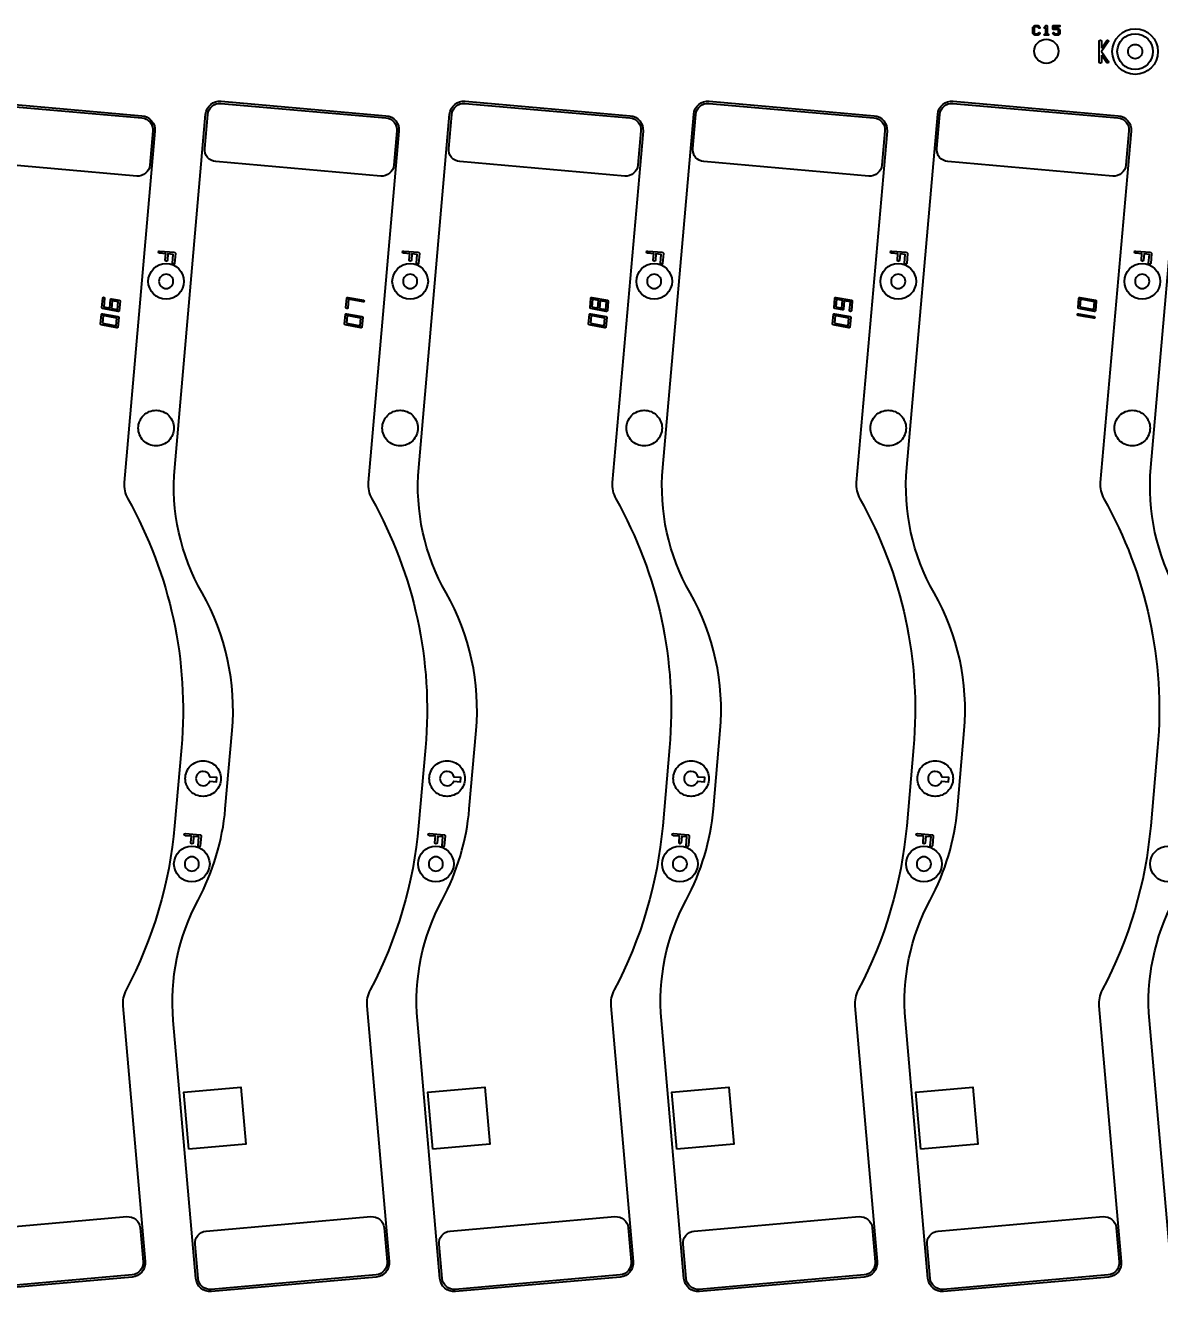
# Model space of a CAD drawing. Extents: x 2864 to 3941, y 2420 to 3182.
# Drawn here: x 3132.4 to 3211.9, y 2656.2 to 2745.2 of the extents above; entities that cross this region are included whole.
import ezdxf

# ---------------------------------------------------------------- set-up
doc = ezdxf.new("R2010")
doc.units = 0
doc.layers.get('Defpoints').update_dxf_attribs({"lineweight": 0})
for name, color, linetype in [('barcode-t', 6, 'Continuous'), ('susa-t', 2, 'Continuous'), ('ttr1_panel', 255, 'Continuous')]:
    doc.layers.add(name, color=color, linetype=linetype)
doc.layers.add('尺寸線', color=3, linetype='Continuous', lineweight=0)
doc.styles.get("Standard").update_dxf_attribs({"font": 'simplex.shx', "height": 2.7})
doc.dimstyles.get("Standard").update_dxf_attribs({"dimtxt": 6, "dimasz": 0.18, "dimexe": 0.18, "dimexo": 0.0625, "dimgap": 0.09, "dimtad": 0, "dimtih": 1, "dimtoh": 1, "dimdec": 4, "dimzin": 0, "dimdsep": 46, "dimtxsty": 'Standard', "dimcen": 0.09, "dimadec": 0, "dimazin": 0, "dimtfac": 1, "dimtdec": 4, "dimtofl": 0, "dimtmove": 0, "dimatfit": 3, "dimfxl": 0, "dimtolj": 1, "dimtzin": 0, "dimarcsym": 0})

# ---------------------------------------------------------------- blocks, each defined once
blk = doc.blocks.new('*D5')
at = {"layer": 'Defpoints', "color": 0, "linetype": 'Continuous'}
for p in [(3058.559, 2686.397), (3263.759, 2686.397), (3263.759, 2627.67)]:
    blk.add_point(p, dxfattribs=at)
at = {"layer": '尺寸線', "color": 0, "linetype": 'Continuous', "lineweight": -2}
for p, q in [((3058.559, 2686.334), (3058.559, 2627.49)), ((3263.759, 2686.334), (3263.759, 2627.49)), ((3058.739, 2627.67), (3149.171, 2627.67)), ((3263.579, 2627.67), (3167.866, 2627.67))]:
    blk.add_line(p, q, dxfattribs=at)
at = {"layer": '尺寸線', "color": 0, "linetype": 'Continuous'}
for points in [[(3058.739, 2627.7), (3058.739, 2627.64), (3058.559, 2627.67)], [(3263.579, 2627.64), (3263.579, 2627.7), (3263.759, 2627.67)]]:
    blk.add_solid(points, dxfattribs=at)
at = {"layer": '尺寸線', "color": 0, "linetype": 'Continuous', "insert": (3158.518, 2627.67), "char_height": 2.7, "attachment_point": 5}
blk.add_mtext('\\A1;205.2000', dxfattribs=at)

msp = doc.modelspace()

# ---------------------------------------------------------------- linework, layer by layer
at = {"layer": 'barcode-t', "linetype": 'Continuous'}
for points in [[(3143.85041, 2666.40495), (3143.50194, 2670.38977), (3147.48651, 2670.73826), (3147.83522, 2666.75342)], [(3160.95041, 2666.40495), (3160.60194, 2670.38977), (3164.58651, 2670.73826), (3164.93522, 2666.75342)], [(3178.05041, 2666.40495), (3177.70194, 2670.38977), (3181.68651, 2670.73826), (3182.03522, 2666.75342)], [(3195.15041, 2666.40495), (3194.80194, 2670.38977), (3198.78651, 2670.73826), (3199.13522, 2666.75342)]]:
    msp.add_lwpolyline(points, close=True, dxfattribs=at)
at = {"layer": 'susa-t', "linetype": 'Continuous'}
for points in [[(3127.86598, 2736.54783), (3128.07518, 2738.939, -0.414215), (3128.9959, 2739.71157), (3140.55194, 2738.70055, -0.414216), (3141.32452, 2737.77983), (3141.11532, 2735.38866, -0.414044), (3140.1946, 2734.61608), (3128.63856, 2735.62711, -0.414219)], [(3144.96598, 2736.54783), (3145.17518, 2738.939, -0.414215), (3146.0959, 2739.71157), (3157.65194, 2738.70055, -0.414216), (3158.42452, 2737.77983), (3158.21532, 2735.38866, -0.414044), (3157.2946, 2734.61608), (3145.73856, 2735.62711, -0.414219)], [(3162.06598, 2736.54783), (3162.27518, 2738.939, -0.414215), (3163.1959, 2739.71157), (3174.75194, 2738.70055, -0.414216), (3175.52452, 2737.77983), (3175.31532, 2735.38866, -0.414044), (3174.3946, 2734.61608), (3162.83856, 2735.62711, -0.414219)], [(3179.16598, 2736.54783), (3179.37518, 2738.939, -0.414215), (3180.2959, 2739.71157), (3191.85194, 2738.70055, -0.414216), (3192.62452, 2737.77983), (3192.41532, 2735.38866, -0.414044), (3191.4946, 2734.61608), (3179.93856, 2735.62711, -0.414219)], [(3196.26598, 2736.54783), (3196.47518, 2738.939, -0.414215), (3197.3959, 2739.71157), (3208.95194, 2738.70055, -0.414216), (3209.72452, 2737.77983), (3209.51532, 2735.38866, -0.414044), (3208.5946, 2734.61608), (3197.03856, 2735.62711, -0.414219)], [(3140.43132, 2660.89954), (3140.64155, 2658.5084, -0.414115), (3139.86924, 2657.58744), (3128.31343, 2656.57271, -0.414217), (3127.39248, 2657.34502), (3127.1825, 2659.73614, -0.41404), (3127.95481, 2660.65709), (3139.51037, 2661.67185, -0.414215)], [(3157.53132, 2660.89954), (3157.74155, 2658.5084, -0.414115), (3156.96924, 2657.58744), (3145.41343, 2656.57271, -0.414217), (3144.49248, 2657.34502), (3144.2825, 2659.73614, -0.41404), (3145.05481, 2660.65709), (3156.61037, 2661.67185, -0.414215)], [(3174.63132, 2660.89954), (3174.84155, 2658.5084, -0.414115), (3174.06924, 2657.58744), (3162.51343, 2656.57271, -0.414217), (3161.59248, 2657.34502), (3161.3825, 2659.73614, -0.41404), (3162.15481, 2660.65709), (3173.71037, 2661.67185, -0.414215)], [(3191.73132, 2660.89954), (3191.94155, 2658.5084, -0.414115), (3191.16924, 2657.58744), (3179.61343, 2656.57271, -0.414217), (3178.69248, 2657.34502), (3178.4825, 2659.73614, -0.41404), (3179.25481, 2660.65709), (3190.81037, 2661.67185, -0.414215)], [(3208.83132, 2660.89954), (3209.04155, 2658.5084, -0.414115), (3208.26924, 2657.58744), (3196.71343, 2656.57271, -0.414217), (3195.79248, 2657.34502), (3195.5825, 2659.73614, -0.41404), (3196.35481, 2660.65709), (3207.91037, 2661.67185, -0.414215)]]:
    msp.add_lwpolyline(points, format="xyb", close=True, dxfattribs=at)
at = {"layer": 'ttr1_panel', "linetype": 'Continuous'}
for points in [[(3202.99398, 2744.63302), (3202.99398, 2745.03037, -0.200121), (3203.00878, 2745.06588), (3203.1078, 2745.16491, -0.200121), (3203.14331, 2745.17971), (3203.34199, 2745.17971, -0.200121), (3203.3775, 2745.16491), (3203.47668, 2745.06572, -1), (3203.40597, 2744.99501), (3203.32128, 2745.07971), (3203.16402, 2745.07971), (3203.09398, 2745.00966), (3203.09398, 2744.65373), (3203.16402, 2744.58368), (3203.32128, 2744.58368), (3203.40597, 2744.66837, -1), (3203.47668, 2744.59766), (3203.3775, 2744.49848, -0.200121), (3203.34199, 2744.48368), (3203.14331, 2744.48368, -0.200121), (3203.1078, 2744.49848), (3203.00878, 2744.59751, -0.200121)], [(3204.39398, 2744.93103), (3204.39398, 2745.12971, -0.414253), (3204.44398, 2745.17971), (3204.84133, 2745.17971, -1), (3204.84133, 2745.07971), (3204.49398, 2745.07971), (3204.49398, 2744.98103), (3204.74199, 2744.98103, -0.200121), (3204.7775, 2744.96623), (3204.87653, 2744.8672, -0.200121), (3204.89133, 2744.83169), (3204.89133, 2744.63302, -0.200121), (3204.87653, 2744.59751), (3204.7775, 2744.49848, -0.200121), (3204.74199, 2744.48368), (3204.54331, 2744.48368, -0.200121), (3204.5078, 2744.49848), (3204.40862, 2744.59766, -1), (3204.47933, 2744.66837), (3204.56402, 2744.58368), (3204.72128, 2744.58368), (3204.79133, 2744.65373), (3204.79133, 2744.81098), (3204.72128, 2744.88103), (3204.44398, 2744.88103, -0.414253)], [(3203.0874, 2743.36704, -0.414215), (3203.9374, 2744.21704, -0.414215), (3204.7874, 2743.36704, -0.414215), (3203.9374, 2742.51704, -0.414215)], [(3209.66107, 2743.34278, -0.414217), (3210.16107, 2743.84278, -0.414217), (3210.66107, 2743.34278, -0.414217), (3210.16107, 2742.84278, -0.414217)], [(3125.66106, 2675.41206, -0.145892), (3127.39617, 2683.86389, 0.101585), (3129.30371, 2690.26198), (3129.78305, 2695.74091, 0.152268), (3127.67514, 2705.39518, -0.152268), (3125.75808, 2714.17681), (3127.92564, 2738.95208, -0.414215), (3129.00899, 2739.86112), (3140.56477, 2738.85011, -0.414215), (3141.47381, 2737.76677), (3139.31978, 2713.14611, 0.151039), (3139.56884, 2711.99148, -0.151026), (3143.33122, 2694.5556), (3142.85188, 2689.07667, -0.100411), (3139.44764, 2677.5607, 0.144694), (3139.22216, 2676.44947), (3140.79085, 2658.52151, -0.414156), (3139.88176, 2657.43823), (3128.32593, 2656.42705, -0.414232), (3127.24257, 2657.33602)], [(3142.76106, 2675.41206, -0.145892), (3144.49617, 2683.86389, 0.101585), (3146.40371, 2690.26198), (3146.88305, 2695.74091, 0.152268), (3144.77514, 2705.39518, -0.152268), (3142.85808, 2714.17681), (3145.02564, 2738.95208, -0.414215), (3146.10899, 2739.86112), (3157.66477, 2738.85011, -0.414215), (3158.57381, 2737.76677), (3156.41978, 2713.14611, 0.151039), (3156.66884, 2711.99148, -0.151026), (3160.43122, 2694.5556), (3159.95188, 2689.07667, -0.100411), (3156.54764, 2677.5607, 0.144694), (3156.32216, 2676.44947), (3157.89085, 2658.52151, -0.414156), (3156.98176, 2657.43823), (3145.42593, 2656.42705, -0.414232), (3144.34257, 2657.33602)], [(3159.86106, 2675.41206, -0.145892), (3161.59617, 2683.86389, 0.101585), (3163.50371, 2690.26198), (3163.98305, 2695.74091, 0.152268), (3161.87514, 2705.39518, -0.152268), (3159.95808, 2714.17681), (3162.12564, 2738.95208, -0.414215), (3163.20899, 2739.86112), (3174.76477, 2738.85011, -0.414215), (3175.67381, 2737.76677), (3173.51978, 2713.14611, 0.151039), (3173.76884, 2711.99148, -0.151026), (3177.53122, 2694.5556), (3177.05188, 2689.07667, -0.100411), (3173.64764, 2677.5607, 0.144694), (3173.42216, 2676.44947), (3174.99085, 2658.52151, -0.414156), (3174.08176, 2657.43823), (3162.52593, 2656.42705, -0.414232), (3161.44257, 2657.33602)], [(3176.96106, 2675.41206, -0.145892), (3178.69617, 2683.86389, 0.101585), (3180.60371, 2690.26198), (3181.08305, 2695.74091, 0.152268), (3178.97514, 2705.39518, -0.152268), (3177.05808, 2714.17681), (3179.22564, 2738.95208, -0.414215), (3180.30899, 2739.86112), (3191.86477, 2738.85011, -0.414215), (3192.77381, 2737.76677), (3190.61978, 2713.14611, 0.151039), (3190.86884, 2711.99148, -0.151026), (3194.63122, 2694.5556), (3194.15188, 2689.07667, -0.100411), (3190.74764, 2677.5607, 0.144694), (3190.52216, 2676.44947), (3192.09085, 2658.52151, -0.414156), (3191.18176, 2657.43823), (3179.62593, 2656.42705, -0.414232), (3178.54257, 2657.33602)], [(3194.06106, 2675.41206, -0.145892), (3195.79617, 2683.86389, 0.101585), (3197.70371, 2690.26198), (3198.18305, 2695.74091, 0.152268), (3196.07514, 2705.39518, -0.152268), (3194.15808, 2714.17681), (3196.32564, 2738.95208, -0.414215), (3197.40899, 2739.86112), (3208.96477, 2738.85011, -0.414215), (3209.87381, 2737.76677), (3207.71978, 2713.14611, 0.151039), (3207.96884, 2711.99148, -0.151026), (3211.73122, 2694.5556), (3211.25188, 2689.07667, -0.100411), (3207.84764, 2677.5607, 0.144694), (3207.62216, 2676.44947), (3209.19085, 2658.52151, -0.414156), (3208.28176, 2657.43823), (3196.72593, 2656.42705, -0.414232), (3195.64257, 2657.33602)], [(3211.16106, 2675.41206, -0.145892), (3212.89617, 2683.86389, 0.101585), (3214.80371, 2690.26198), (3215.28305, 2695.74091, 0.152268), (3213.17514, 2705.39518, -0.152268), (3211.25808, 2714.17681), (3213.42564, 2738.95208, -0.414215), (3214.50899, 2739.86112), (3226.06477, 2738.85011, -0.414215), (3226.97381, 2737.76677), (3224.81978, 2713.14611, 0.151039), (3225.06884, 2711.99148, -0.151026), (3228.83122, 2694.5556), (3228.35188, 2689.07667, -0.100411), (3224.94764, 2677.5607, 0.144694), (3224.72216, 2676.44947), (3226.29085, 2658.52151, -0.414156), (3225.38176, 2657.43823), (3213.82593, 2656.42705, -0.414232), (3212.74257, 2657.33602)], [(3141.79023, 2729.21414, -1), (3141.8033, 2729.36357), (3142.84238, 2729.27266, -0.414234), (3142.91056, 2729.19141), (3142.84996, 2728.49869, -1), (3142.70053, 2728.51177), (3142.75459, 2729.12977), (3142.38448, 2729.16215), (3142.34557, 2728.71733, -1), (3142.19614, 2728.7304), (3142.23505, 2729.17522)], [(3158.89023, 2729.21414, -1), (3158.9033, 2729.36357), (3159.94238, 2729.27266, -0.414234), (3160.01056, 2729.19141), (3159.94996, 2728.49869, -1), (3159.80053, 2728.51177), (3159.85459, 2729.12977), (3159.48448, 2729.16215), (3159.44557, 2728.71733, -1), (3159.29614, 2728.7304), (3159.33505, 2729.17522)], [(3175.99023, 2729.21414, -1), (3176.0033, 2729.36357), (3177.04238, 2729.27266, -0.414234), (3177.11056, 2729.19141), (3177.04996, 2728.49869, -1), (3176.90053, 2728.51177), (3176.95459, 2729.12977), (3176.58448, 2729.16215), (3176.54557, 2728.71733, -1), (3176.39614, 2728.7304), (3176.43505, 2729.17522)], [(3193.09023, 2729.21414, -1), (3193.1033, 2729.36357), (3194.14238, 2729.27266, -0.414234), (3194.21056, 2729.19141), (3194.14996, 2728.49869, -1), (3194.00053, 2728.51177), (3194.05459, 2729.12977), (3193.68448, 2729.16215), (3193.64557, 2728.71733, -1), (3193.49614, 2728.7304), (3193.53505, 2729.17522)], [(3210.19023, 2729.21414, -1), (3210.2033, 2729.36357), (3211.24238, 2729.27266, -0.414234), (3211.31056, 2729.19141), (3211.24996, 2728.49869, -1), (3211.10053, 2728.51177), (3211.15459, 2729.12977), (3210.78448, 2729.16215), (3210.74557, 2728.71733, -1), (3210.59614, 2728.7304), (3210.63505, 2729.17522)], [(3141.75798, 2727.23379, 0.414217), (3142.25798, 2726.73379, 0.414217), (3142.75798, 2727.23379, 0.414217), (3142.25798, 2727.73379, 0.414217)], [(3158.85798, 2727.23379, 0.414217), (3159.35798, 2726.73379, 0.414217), (3159.85798, 2727.23379, 0.414217), (3159.35798, 2727.73379, 0.414217)], [(3175.95798, 2727.23379, 0.414217), (3176.45798, 2726.73379, 0.414217), (3176.95798, 2727.23379, 0.414217), (3176.45798, 2727.73379, 0.414217)], [(3193.05798, 2727.23379, 0.414217), (3193.55798, 2726.73379, 0.414217), (3194.05798, 2727.23379, 0.414217), (3193.55798, 2727.73379, 0.414217)], [(3210.15798, 2727.23379, 0.414217), (3210.65798, 2726.73379, 0.414217), (3211.15798, 2727.23379, 0.414217), (3210.65798, 2727.73379, 0.414217)], [(3137.76039, 2725.39699), (3137.81848, 2726.06099, -1), (3137.94101, 2726.05027), (3137.88778, 2725.4418), (3138.31222, 2725.3622), (3138.3644, 2725.95861, -0.444356), (3138.43722, 2726.01365), (3138.98271, 2725.91135, -0.386813), (3139.03285, 2725.84551), (3138.97476, 2725.18151, -0.444356), (3138.90194, 2725.12646), (3137.81054, 2725.33115, -0.386813)], [(3154.86039, 2725.39699), (3154.91848, 2726.06099, -0.444356), (3154.9913, 2726.11603), (3156.08292, 2725.91131, -1), (3156.06025, 2725.79042), (3155.0351, 2725.98268), (3154.98292, 2725.38627, -1)], [(3171.96039, 2725.39699), (3172.01848, 2726.06099, -0.444356), (3172.0913, 2726.11603), (3173.18271, 2725.91135, -0.386813), (3173.23285, 2725.84551), (3173.17476, 2725.18151, -0.444356), (3173.10194, 2725.12646), (3172.01054, 2725.33115, -0.386813)], [(3189.06039, 2725.39699), (3189.11848, 2726.06099, -0.444356), (3189.1913, 2726.11603), (3190.28271, 2725.91135, -0.386813), (3190.33285, 2725.84551), (3190.27476, 2725.18151, -1), (3190.15223, 2725.19223), (3190.20547, 2725.8007), (3189.78102, 2725.8803), (3189.72884, 2725.28389, -0.444356), (3189.65602, 2725.22884), (3189.11054, 2725.33115, -0.386813)], [(3206.16039, 2725.39699), (3206.21848, 2726.06099, -0.444356), (3206.2913, 2726.11603), (3207.38271, 2725.91135, -0.386813), (3207.43285, 2725.84551), (3207.37476, 2725.18151, -0.444356), (3207.30194, 2725.12646), (3206.21054, 2725.33115, -0.386813)], [(3137.66016, 2724.25136), (3137.71826, 2724.91536, -0.444356), (3137.79108, 2724.9704), (3138.88248, 2724.76572, -0.386813), (3138.93262, 2724.69987), (3138.87458, 2724.03638, -0.445733), (3138.80193, 2723.98079), (3137.71031, 2724.18551, -0.386813)], [(3154.76016, 2724.25136), (3154.81826, 2724.91536, -0.444356), (3154.89108, 2724.9704), (3155.98248, 2724.76572, -0.386813), (3156.03262, 2724.69987), (3155.97458, 2724.03638, -0.445733), (3155.90193, 2723.98079), (3154.81031, 2724.18551, -0.386813)], [(3171.86016, 2724.25136), (3171.91826, 2724.91536, -0.444356), (3171.99108, 2724.9704), (3173.08248, 2724.76572, -0.386813), (3173.13262, 2724.69987), (3173.07458, 2724.03638, -0.445733), (3173.00193, 2723.98079), (3171.91031, 2724.18551, -0.386813)], [(3188.96016, 2724.25136), (3189.01826, 2724.91536, -0.444356), (3189.09108, 2724.9704), (3190.18248, 2724.76572, -0.386813), (3190.23262, 2724.69987), (3190.17458, 2724.03638, -0.445733), (3190.10193, 2723.98079), (3189.01031, 2724.18551, -0.386813)], [(3206.16819, 2724.84955, -1), (3206.19086, 2724.97044), (3206.73677, 2724.86806), (3207.28269, 2724.76568, -1), (3207.26002, 2724.64479), (3206.7141, 2724.74717)], [(3140.30626, 2716.9501, -0.414215), (3141.55626, 2718.2001, -0.414215), (3142.80626, 2716.9501, -0.414215), (3141.55626, 2715.7001, -0.414215)], [(3157.40626, 2716.9501, -0.414215), (3158.65626, 2718.2001, -0.414215), (3159.90626, 2716.9501, -0.414215), (3158.65626, 2715.7001, -0.414215)], [(3174.50626, 2716.9501, -0.414215), (3175.75626, 2718.2001, -0.414215), (3177.00626, 2716.9501, -0.414215), (3175.75626, 2715.7001, -0.414215)], [(3191.60626, 2716.9501, -0.414215), (3192.85626, 2718.2001, -0.414215), (3194.10626, 2716.9501, -0.414215), (3192.85626, 2715.7001, -0.414215)], [(3208.70626, 2716.9501, -0.414215), (3209.95626, 2718.2001, -0.414215), (3211.20626, 2716.9501, -0.414215), (3209.95626, 2715.7001, -0.414215)], [(3143.59734, 2692.3827, -0.414215), (3144.84734, 2693.6327, -0.414215), (3146.09734, 2692.3827, -0.414215), (3144.84734, 2691.1327, -0.414215)], [(3160.69734, 2692.3827, -0.414215), (3161.94734, 2693.6327, -0.414215), (3163.19734, 2692.3827, -0.414215), (3161.94734, 2691.1327, -0.414215)], [(3177.79734, 2692.3827, -0.414215), (3179.04734, 2693.6327, -0.414215), (3180.29734, 2692.3827, -0.414215), (3179.04734, 2691.1327, -0.414215)], [(3194.89734, 2692.3827, -0.414215), (3196.14734, 2693.6327, -0.414215), (3197.39734, 2692.3827, -0.414215), (3196.14734, 2691.1327, -0.414215)], [(3144.34734, 2692.3827, 0.414217), (3144.84734, 2691.8827, 0.303552), (3145.30942, 2692.1917), (3145.78179, 2692.15037), (3145.80794, 2692.44923), (3145.33557, 2692.49056, 0.351876), (3144.84734, 2692.8827, 0.414217)], [(3161.44734, 2692.3827, 0.414217), (3161.94734, 2691.8827, 0.303552), (3162.40942, 2692.1917), (3162.88179, 2692.15037), (3162.90794, 2692.44923), (3162.43557, 2692.49056, 0.351876), (3161.94734, 2692.8827, 0.414217)], [(3178.54734, 2692.3827, 0.414217), (3179.04734, 2691.8827, 0.303552), (3179.50942, 2692.1917), (3179.98179, 2692.15037), (3180.00794, 2692.44923), (3179.53557, 2692.49056, 0.351876), (3179.04734, 2692.8827, 0.414217)], [(3195.64734, 2692.3827, 0.414217), (3196.14734, 2691.8827, 0.303552), (3196.60942, 2692.1917), (3197.08179, 2692.15037), (3197.10794, 2692.44923), (3196.63557, 2692.49056, 0.351876), (3196.14734, 2692.8827, 0.414217)], [(3143.59109, 2688.37694, -1), (3143.60416, 2688.52637), (3144.64324, 2688.43547, -0.414234), (3144.71142, 2688.35421), (3144.65082, 2687.66149, -1), (3144.50139, 2687.67457), (3144.55545, 2688.29257), (3144.18534, 2688.32495), (3144.14643, 2687.88013, -1), (3143.997, 2687.8932), (3144.03591, 2688.33803)], [(3160.69109, 2688.37694, -1), (3160.70416, 2688.52637), (3161.74324, 2688.43547, -0.414234), (3161.81142, 2688.35421), (3161.75082, 2687.66149, -1), (3161.60139, 2687.67457), (3161.65545, 2688.29257), (3161.28534, 2688.32495), (3161.24643, 2687.88013, -1), (3161.097, 2687.8932), (3161.13591, 2688.33803)], [(3177.79109, 2688.37694, -1), (3177.80416, 2688.52637), (3178.84324, 2688.43547, -0.414234), (3178.91142, 2688.35421), (3178.85082, 2687.66149, -1), (3178.70139, 2687.67457), (3178.75545, 2688.29257), (3178.38534, 2688.32495), (3178.34643, 2687.88013, -1), (3178.197, 2687.8932), (3178.23591, 2688.33803)], [(3194.89109, 2688.37694, -1), (3194.90416, 2688.52637), (3195.94324, 2688.43547, -0.414234), (3196.01142, 2688.35421), (3195.95082, 2687.66149, -1), (3195.80139, 2687.67457), (3195.85545, 2688.29257), (3195.48534, 2688.32495), (3195.44643, 2687.88013, -1), (3195.297, 2687.8932), (3195.33591, 2688.33803)], [(3143.55884, 2686.3966, 0.414217), (3144.05884, 2685.8966, 0.414217), (3144.55884, 2686.3966, 0.414217), (3144.05884, 2686.8966, 0.414217)], [(3160.65884, 2686.3966, 0.414217), (3161.15884, 2685.8966, 0.414217), (3161.65884, 2686.3966, 0.414217), (3161.15884, 2686.8966, 0.414217)], [(3177.75884, 2686.3966, 0.414217), (3178.25884, 2685.8966, 0.414217), (3178.75884, 2686.3966, 0.414217), (3178.25884, 2686.8966, 0.414217)], [(3194.85884, 2686.3966, 0.414217), (3195.35884, 2685.8966, 0.414217), (3195.85884, 2686.3966, 0.414217), (3195.35884, 2686.8966, 0.414217)]]:
    msp.add_lwpolyline(points, format="xyb", close=True, dxfattribs=at)
for points in [[(3203.94265, 2744.48368), (3203.84331, 2744.48368, -1), (3203.84331, 2744.58368), (3203.89265, 2744.58368), (3203.89265, 2745.009)], [(3203.89265, 2745.009), (3203.87867, 2744.99501, -1), (3203.80796, 2745.06572)], [(3203.80796, 2745.06572), (3203.90714, 2745.16491, -0.669786), (3203.99265, 2745.12971), (3203.99265, 2744.58368), (3204.04199, 2744.58368, -1), (3204.04199, 2744.48368), (3203.94265, 2744.48368)], [(3207.64704, 2742.6173), (3207.64704, 2744.0577, -1), (3207.79704, 2744.0577), (3207.79704, 2743.57835)], [(3207.79704, 2743.57835), (3208.15699, 2744.10028, -1), (3208.28047, 2744.01512), (3207.81315, 2743.3375), (3208.28047, 2742.65988, -1), (3208.15699, 2742.57472), (3207.79704, 2743.09664)], [(3207.79704, 2743.09664), (3207.79704, 2742.6173, -1), (3207.64704, 2742.6173)]]:
    msp.add_lwpolyline(points, format="xyb", dxfattribs=at)
for points in [[(3138.4337, 2725.33942), (3138.85814, 2725.25982), (3138.90547, 2725.8007), (3138.48102, 2725.8803)], [(3172.08778, 2725.4418), (3172.51222, 2725.3622), (3172.55955, 2725.90308), (3172.1351, 2725.98268)], [(3172.6337, 2725.33942), (3173.05814, 2725.25982), (3173.10547, 2725.8007), (3172.68102, 2725.8803)], [(3189.18778, 2725.4418), (3189.61222, 2725.3622), (3189.65955, 2725.90308), (3189.2351, 2725.98268)], [(3206.28778, 2725.4418), (3206.77891, 2725.34969), (3207.25814, 2725.25982), (3207.30547, 2725.8007), (3206.81433, 2725.8928), (3206.3351, 2725.98268)], [(3137.78755, 2724.29617), (3138.27814, 2724.20416), (3138.27868, 2724.20406), (3138.75792, 2724.11419), (3138.80524, 2724.65506), (3138.3141, 2724.74717), (3137.83487, 2724.83705)], [(3154.88755, 2724.29617), (3155.37814, 2724.20416), (3155.37868, 2724.20406), (3155.85792, 2724.11419), (3155.90524, 2724.65506), (3155.4141, 2724.74717), (3154.93487, 2724.83705)], [(3171.98755, 2724.29617), (3172.47814, 2724.20416), (3172.47868, 2724.20406), (3172.95792, 2724.11419), (3173.00524, 2724.65506), (3172.5141, 2724.74717), (3172.03487, 2724.83705)], [(3189.08755, 2724.29617), (3189.57814, 2724.20416), (3189.57868, 2724.20406), (3190.05792, 2724.11419), (3190.10524, 2724.65506), (3189.6141, 2724.74717), (3189.13487, 2724.83705)]]:
    msp.add_lwpolyline(points, close=True, dxfattribs=at)
at = {"layer": 'ttr1_panel'}
for centre, radius in [((3210.16107, 2743.34278), 1.6), ((3210.16107, 2743.34278), 1.25), ((3142.25798, 2727.23379), 1.25), ((3159.35798, 2727.23379), 1.25), ((3176.45798, 2727.23379), 1.25), ((3193.55798, 2727.23379), 1.25), ((3210.65798, 2727.23379), 1.25), ((3144.05884, 2686.3966), 1.25), ((3161.15884, 2686.3966), 1.25), ((3178.25884, 2686.3966), 1.25), ((3195.35884, 2686.3966), 1.25), ((3212.45884, 2686.3966), 1.25)]:
    msp.add_circle(centre, radius, dxfattribs=at)

# ---------------------------------------------------------------- dimensions: what is measured, and where the dimension line sits
at = {"layer": '尺寸線', "linetype": 'Continuous'}
dim = msp.add_linear_dim(base=(3263.75883, 2627.67045), p1=(3058.55884, 2686.39659), p2=(3263.75883, 2686.39659), dimstyle='Standard', dxfattribs=at)
dim.commit()
dim.dimension.update_dxf_attribs({"geometry": '*D5', "text_midpoint": (3158.51837, 2627.67045), "dimtype": 160})

doc.saveas('drawing.dxf')
